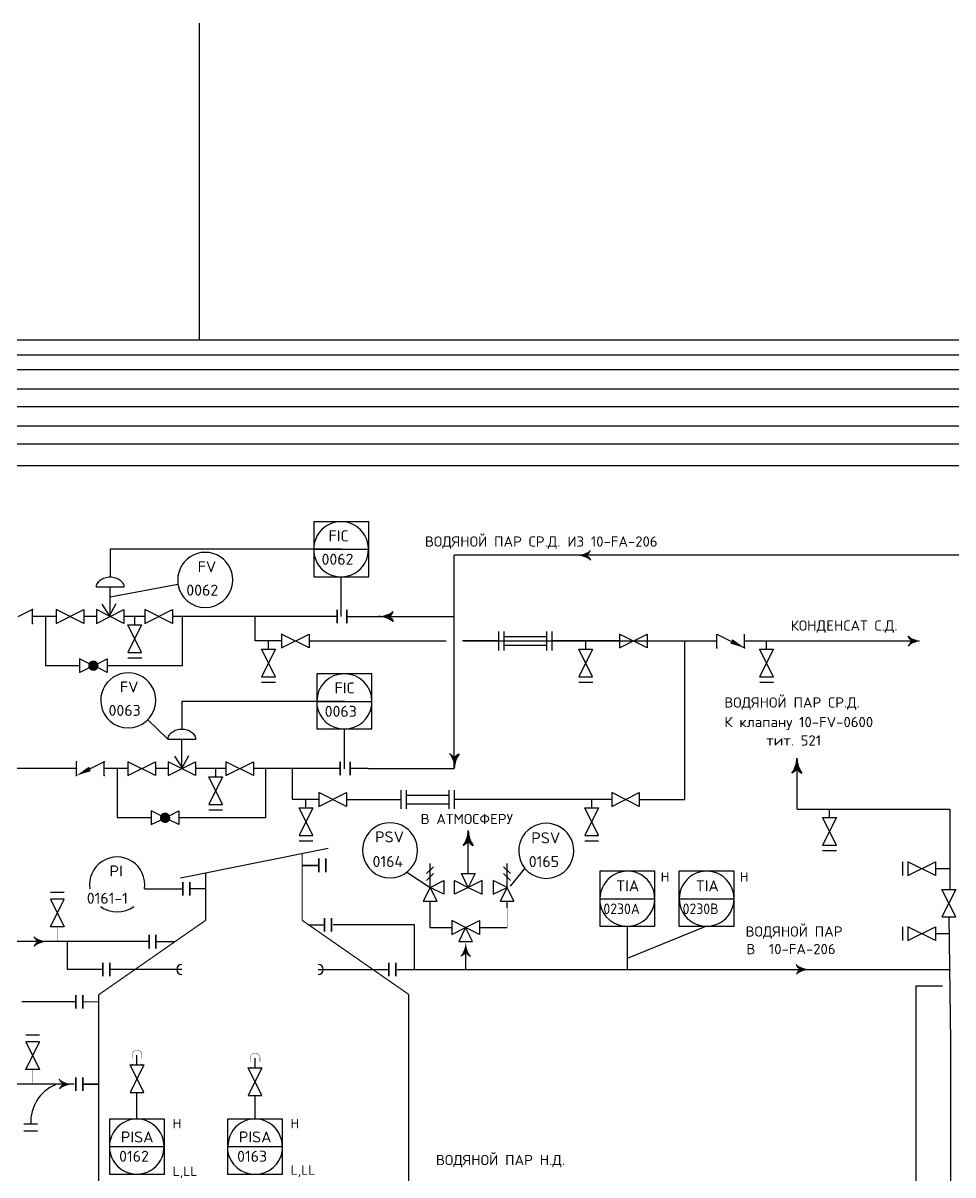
# Model space of a CAD drawing. Extents: x 78 to 490, y 181 to 404.
# Drawn here: x 179.79 to 191.61, y 200.46 to 215.1 of the extents above; entities that cross this region are included whole.
import ezdxf

# ---------------------------------------------------------------- set-up
doc = ezdxf.new("R2010")
doc.units = 0
doc.linetypes.add('SDASH', pattern=[0.09375, 0.046875, -0.046875])
doc.layers.get('0').update_dxf_attribs({"linetype": 'CONTINUOUS'})
for name, color, linetype in [('IN-ATTRIBS', 7, 'CONTINUOUS'), ('IN-EQUIPMENT', 7, 'CONTINUOUS'), ('IN-INST-TAP', 7, 'CONTINUOUS'), ('IN-INSTRUMENT', 7, 'SDASH'), ('IN-MAJ-PROC', 7, 'CONTINUOUS'), ('IN-MIN-PROC', 7, 'CONTINUOUS'), ('IN-PNEUMATIC', 7, 'CONTINUOUS')]:
    doc.layers.add(name, color=color, linetype=linetype)
doc.styles.add('S1', font='simplex.shx')
doc.styles.add('SIMPLEX', font='SIMPLEX.shx')

msp = doc.modelspace()

# ---------------------------------------------------------------- hatches: boundary and pattern name
h = msp.add_hatch(color=5)
h.paths.add_polyline_path([(191.179, 207.248), (191.085, 207.248, 0.035903), (191.044, 207.19, -0.135424)])
h.paths.add_polyline_path([(191.085, 207.248), (191.179, 207.248, -0.140112), (191.04, 207.309, 0.07311)])

# ---------------------------------------------------------------- linework, layer by layer
at = {"color": 6}
msp.add_line((79.948, 211.074), (463.566, 211.074), dxfattribs=at)
at = {"color": 5, "linetype": 'Continuous'}
msp.add_line((130.052, 210.227), (288.944, 210.227), dxfattribs=at)
at = {"color": 3}
for p, q in [((169.819, 209.983), (307.275, 209.983)), ((116.114, 209.754), (192.64, 209.754)), ((171.089, 209.478), (192.378, 209.478))]:
    msp.add_line(p, q, dxfattribs=at)
for p, q in [((183.842, 208.414), (180.9, 208.414)), ((180.9, 207.809), (181.762, 207.97)), ((182.699, 206.481), (181.811, 206.481)), ((183.882, 206.481), (182.699, 206.481)), ((181.636, 205.998), (181.38, 206.248)), ((184.669, 204.31), (184.965, 204.117)), ((188.477, 203.622), (187.47, 203.214)), ((187.47, 203.622), (187.47, 203.073))]:
    msp.add_line(p, q)
at = {"linetype": 'Continuous'}
for p, q in [((183.486, 208.414), (184.186, 208.414)), ((183.526, 206.481), (184.226, 206.481)), ((187.12, 203.972), (187.82, 203.972)), ((188.127, 203.972), (188.827, 203.972)), ((180.891, 200.823), (181.591, 200.823)), ((182.391, 200.823), (183.091, 200.823))]:
    msp.add_line(p, q, dxfattribs=at)
at = {"color": 5}
for p, q in [((188.173, 208.337), (185.272, 208.337)), ((185.272, 205.626), (185.272, 208.337)), ((190.386, 208.337), (188.081, 208.337)), ((192.105, 208.337), (190.386, 208.337)), ((180.214, 207.559), (179.914, 207.559)), ((180.082, 206.934), (180.082, 207.559)), ((180.725, 207.559), (180.564, 207.559)), ((181.342, 207.559), (181.075, 207.559)), ((181.213, 207.453), (181.213, 207.559)), ((183.783, 207.559), (181.692, 207.559)), ((181.817, 207.559), (181.817, 206.934)), ((182.738, 207.559), (182.738, 207.248)), ((183.908, 207.559), (185.272, 207.559)), ((183.079, 207.248), (182.738, 207.248)), ((182.912, 207.143), (182.912, 207.248)), ((183.429, 207.248), (185.169, 207.248)), ((185.834, 207.248), (185.376, 207.248)), ((185.388, 207.248), (188.609, 207.248)), ((187.373, 207.248), (186.511, 207.248)), ((186.942, 207.143), (186.942, 207.248)), ((188.204, 205.234), (188.204, 207.247)), ((188.959, 207.248), (191.179, 207.248)), ((189.24, 207.143), (189.24, 207.248)), ((180.512, 206.934), (180.082, 206.934)), ((181.817, 206.934), (180.862, 206.934)), ((189.629, 205.11), (189.629, 205.736)), ((180.474, 205.626), (177.863, 205.626)), ((181.125, 205.626), (180.824, 205.626)), ((180.992, 205.001), (180.992, 205.626)), ((181.636, 205.626), (181.475, 205.626)), ((182.37, 205.626), (181.986, 205.626)), ((182.241, 205.521), (182.241, 205.626)), ((183.823, 205.626), (182.72, 205.626)), ((182.872, 205.626), (182.872, 205.001)), ((183.213, 205.626), (183.213, 205.234)), ((184.179, 205.626), (183.948, 205.626)), ((184.179, 205.626), (185.272, 205.626)), ((183.553, 205.234), (183.213, 205.234)), ((183.387, 205.128), (183.387, 205.234)), ((183.903, 205.234), (184.595, 205.234)), ((187.273, 205.234), (185.272, 205.234)), ((187.019, 205.128), (187.019, 205.234)), ((187.623, 205.234), (188.204, 205.234)), ((189.629, 205.11), (191.57, 205.11)), ((191.57, 205.11), (191.57, 204.091)), ((181.423, 205.001), (180.992, 205.001)), ((182.872, 205.001), (181.773, 205.001)), ((185.45, 204.292), (185.45, 204.758)), ((184.965, 203.606), (184.965, 203.856)), ((183.735, 203.646), (184.764, 203.646)), ((184.764, 203.646), (184.764, 203.073)), ((191.556, 203.741), (191.577, 202.154)), ((184.965, 203.606), (185.242, 203.606)), ((185.592, 203.606), (185.943, 203.606)), ((181.222, 203.428), (178.495, 203.428)), ((180.353, 203.428), (180.353, 203.073)), ((181.394, 203.428), (181.222, 203.428)), ((185.417, 203.333), (185.417, 203.073)), ((180.809, 203.073), (180.353, 203.073)), ((184.547, 203.073), (190.386, 203.073)), ((190.386, 203.073), (191.577, 203.073)), ((191.577, 202.173), (191.577, 200.022))]:
    msp.add_line(p, q, dxfattribs=at)
at = {"color": 7}
for p, q in [((180.888, 207.558), (180.978, 207.723)), ((180.9, 207.559), (180.799, 207.717)), ((181.824, 205.627), (181.723, 205.785)), ((181.811, 205.626), (181.901, 205.791))]:
    msp.add_line(p, q, dxfattribs=at)
at = {"color": 2}
for p, q in [((185.834, 207.368), (185.834, 207.128)), ((185.902, 207.368), (185.902, 207.128)), ((185.902, 207.303), (186.444, 207.303)), ((186.444, 207.368), (186.444, 207.128)), ((186.511, 207.368), (186.511, 207.128)), ((188.609, 207.336), (188.959, 207.161)), ((185.902, 207.193), (186.444, 207.193)), ((184.595, 205.354), (184.595, 205.114)), ((184.663, 205.354), (184.663, 205.114)), ((184.663, 205.289), (185.205, 205.289)), ((185.205, 205.354), (185.205, 205.114)), ((185.272, 205.354), (185.272, 205.114)), ((184.663, 205.178), (185.205, 205.178)), ((190.039, 205.005), (190.039, 205.11)), ((191.387, 204.355), (191.56, 204.355)), ((191.386, 203.529), (191.559, 203.529))]:
    msp.add_line(p, q, dxfattribs=at)
at = {"color": 3, "linetype": 'Continuous'}
for p, q in [((191.136, 202.863), (191.136, 200.219)), ((191.475, 202.861), (191.136, 202.862)), ((180.443, 201.615), (179.505, 201.615))]:
    msp.add_line(p, q, dxfattribs=at)
for points in [[(184.186, 208.36), (184.186, 208.764), (183.486, 208.764), (183.486, 208.36)], [(183.486, 208.36), (183.486, 208.064), (184.186, 208.064), (184.186, 208.36)], [(184.226, 206.427), (184.226, 206.831), (183.526, 206.831), (183.526, 206.427)], [(183.526, 206.427), (183.526, 206.131), (184.226, 206.131), (184.226, 206.427)], [(187.82, 203.919), (187.82, 204.322), (187.12, 204.322), (187.12, 203.919)], [(188.827, 203.919), (188.827, 204.322), (188.127, 204.322), (188.127, 203.919)], [(187.12, 203.919), (187.12, 203.622), (187.82, 203.622), (187.82, 203.919)], [(188.127, 203.919), (188.127, 203.622), (188.827, 203.622), (188.827, 203.919)], [(181.591, 200.769), (181.591, 201.173), (180.891, 201.173), (180.891, 200.769)], [(183.091, 200.769), (183.091, 201.173), (182.391, 201.173), (182.391, 200.769)], [(180.891, 200.769), (180.891, 200.473), (181.591, 200.473), (181.591, 200.769)], [(182.391, 200.769), (182.391, 200.473), (183.091, 200.473), (183.091, 200.769)]]:
    msp.add_lwpolyline(points)
at = {"color": 5}
for points in [[(186.94, 208.337, 0.206864), (187.003, 208.399, 0.206864)], [(186.94, 208.337, -0.206864), (187.003, 208.274, -0.206864)], [(184.31, 207.559, 0.150368), (184.498, 207.621, 0.150368)], [(184.435, 207.559, 0.206864), (184.498, 207.621, 0.206864)], [(184.435, 207.559, -0.206864), (184.498, 207.496, -0.206864)], [(191.085, 207.248, -0.07311), (191.04, 207.309, -0.206864)], [(191.085, 207.248, 0.039777), (191.04, 207.184, 0.206864)], [(185.272, 205.751, 0.206864), (185.21, 205.814, 0.206864)], [(185.272, 205.751, -0.206864), (185.335, 205.814, -0.206864)], [(189.626, 205.757, 0.150368), (189.688, 205.57, 0.150368)], [(189.626, 205.632, -0.206864), (189.563, 205.57, -0.206864)], [(189.626, 205.632, 0.206864), (189.688, 205.57, 0.206864)], [(185.45, 204.838, 0.150368), (185.513, 204.65, 0.150368)], [(185.45, 204.713, -0.206864), (185.388, 204.65, -0.206864)], [(185.45, 204.713, 0.206864), (185.513, 204.65, 0.206864)], [(179.997, 203.428, -0.206864), (179.934, 203.49, -0.206864)], [(179.997, 203.428, 0.206864), (179.934, 203.365, 0.206864)], [(185.417, 203.306, -0.206864), (185.355, 203.244, -0.206864)], [(185.417, 203.306, 0.206864), (185.48, 203.244, 0.206864)], [(189.681, 203.073, -0.206864), (189.619, 203.136, -0.206864)], [(189.681, 203.073, 0.206864), (189.619, 203.011, 0.206864)]]:
    msp.add_lwpolyline(points, format="xyb", dxfattribs=at)
at = {"color": 5, "const_width": 0.005}
msp.add_lwpolyline([(185.943, 203.606), (185.943, 203.856)], dxfattribs=at)
at = {"color": 2}
for points in [[(181.329, 201.51), (181.154, 201.86), (181.329, 201.86), (181.154, 201.51)], [(182.829, 201.472), (182.654, 201.822), (182.829, 201.822), (182.654, 201.472)]]:
    msp.add_lwpolyline(points, close=True, dxfattribs=at)
at = {"color": 3, "linetype": 'Continuous'}
for points in [[(180.318, 201.615, -0.206864), (180.255, 201.678, -0.206864)], [(180.318, 201.615, 0.206864), (180.255, 201.553, 0.206864)]]:
    msp.add_lwpolyline(points, format="xyb", dxfattribs=at)
for centre, radius, start, end in [((183.834, 208.416), 0.348, 359.6296, 180.3704), ((182.108, 208.024), 0.35, 351.1529, 188.8471), ((183.834, 208.411), 0.348, 179.5934, 0.4066), ((182.108, 208.024), 0.35, 188.8471, 351.1529), ((181.13, 206.493), 0.35, 351.1529, 188.8471), ((183.876, 206.481), 0.35, 360, 180), ((181.13, 206.493), 0.35, 188.8471, 351.1529), ((183.876, 206.485), 0.355, 189.453, 350.547), ((184.456, 204.588), 0.35, 351.1529, 188.8471), ((186.441, 204.581), 0.35, 351.1529, 188.8471), ((180.989, 204.154), 0.35, 351.1529, 188.8471), ((184.456, 204.588), 0.35, 188.8471, 351.1529), ((186.441, 204.581), 0.35, 188.8471, 351.1529), ((187.472, 203.974), 0.348, 357.5067, 180.3164), ((188.479, 203.974), 0.348, 359.6548, 180.3452), ((187.468, 203.974), 0.352, 189.0482, 357.5921), ((188.479, 203.971), 0.348, 179.787, 0.213), ((180.989, 204.154), 0.35, 232.6037, 307.3963), ((181.239, 200.825), 0.348, 359.6296, 180.3704), ((182.741, 200.827), 0.346, 359.282, 180.718), ((181.239, 200.82), 0.348, 179.5934, 0.4066), ((182.741, 200.827), 0.355, 189.453, 350.547)]:
    msp.add_arc(centre, radius, start, end)
at = {"color": 5}
for centre, radius, start, end in [((184.302, 207.223), 0.336, 54.4623, 88.6678), ((191.216, 207.522), 0.277, 230.4809, 262.3846), ((191.216, 206.974), 0.277, 97.6154, 129.5191), ((185.608, 205.618), 0.336, 144.4623, 178.6678), ((189.29, 205.765), 0.336, 324.4623, 358.6678), ((185.114, 204.845), 0.336, 324.4623, 358.6678)]:
    msp.add_arc(centre, radius, start, end, dxfattribs=at)
at = {"color": 3, "linetype": 'Continuous'}
msp.add_arc((180.406, 201.135), 0.515, 113.0213, 182.6311, dxfattribs=at)
at = {"color": 5}
for points in [[(186.815, 208.337), (186.94, 208.337), (186.855, 208.34), (186.956, 208.345)], [(186.815, 208.337), (186.94, 208.337), (186.855, 208.333), (186.956, 208.329)], [(186.855, 208.34), (186.956, 208.345), (186.894, 208.348), (186.971, 208.355)], [(186.855, 208.333), (186.956, 208.329), (186.894, 208.325), (186.971, 208.318)], [(186.894, 208.348), (186.971, 208.355), (186.932, 208.361), (186.984, 208.368)], [(186.894, 208.325), (186.971, 208.318), (186.932, 208.313), (186.984, 208.305)], [(186.932, 208.361), (186.984, 208.368), (186.969, 208.378), (186.994, 208.383)], [(186.932, 208.313), (186.984, 208.305), (186.969, 208.295), (186.994, 208.29)], [(186.969, 208.378), (186.994, 208.383), (187.003, 208.399)], [(186.969, 208.295), (186.994, 208.29), (187.003, 208.274)], [(184.35, 207.562), (184.451, 207.567), (184.389, 207.57), (184.466, 207.578)], [(184.389, 207.57), (184.466, 207.578), (184.427, 207.583), (184.479, 207.59)], [(184.427, 207.583), (184.479, 207.59), (184.464, 207.6), (184.49, 207.605)], [(184.464, 207.6), (184.49, 207.605), (184.498, 207.621)], [(184.389, 207.548), (184.466, 207.54), (184.427, 207.535), (184.479, 207.527)], [(184.427, 207.535), (184.479, 207.527), (184.464, 207.518), (184.49, 207.513)], [(184.464, 207.518), (184.49, 207.513), (184.498, 207.496)], [(185.231, 205.78), (185.226, 205.806), (185.21, 205.814)], [(185.248, 205.743), (185.241, 205.795), (185.231, 205.78), (185.226, 205.806)], [(185.261, 205.705), (185.254, 205.782), (185.248, 205.743), (185.241, 205.795)], [(185.269, 205.666), (185.264, 205.767), (185.261, 205.705), (185.254, 205.782)], [(185.272, 205.626), (185.272, 205.751), (185.269, 205.666), (185.264, 205.767)], [(185.272, 205.626), (185.272, 205.751), (185.276, 205.666), (185.281, 205.767)], [(185.276, 205.666), (185.281, 205.767), (185.284, 205.705), (185.291, 205.782)], [(185.284, 205.705), (185.291, 205.782), (185.297, 205.743), (185.304, 205.795)], [(185.297, 205.743), (185.304, 205.795), (185.314, 205.78), (185.319, 205.806)], [(185.314, 205.78), (185.319, 205.806), (185.335, 205.814)], [(189.614, 205.678), (189.607, 205.601), (189.602, 205.64), (189.594, 205.588)], [(189.622, 205.717), (189.618, 205.616), (189.614, 205.678), (189.607, 205.601)], [(189.626, 205.757), (189.626, 205.632), (189.622, 205.717), (189.618, 205.616)], [(189.626, 205.757), (189.626, 205.632), (189.629, 205.717), (189.634, 205.616)], [(189.629, 205.717), (189.634, 205.616), (189.637, 205.678), (189.644, 205.601)], [(189.637, 205.678), (189.644, 205.601), (189.65, 205.64), (189.657, 205.588)], [(189.584, 205.604), (189.579, 205.578), (189.563, 205.57)], [(189.602, 205.64), (189.594, 205.588), (189.584, 205.604), (189.579, 205.578)], [(189.65, 205.64), (189.657, 205.588), (189.667, 205.604), (189.672, 205.578)], [(189.667, 205.604), (189.672, 205.578), (189.688, 205.57)], [(185.447, 204.798), (185.442, 204.696), (185.439, 204.758), (185.432, 204.681)], [(185.45, 204.838), (185.45, 204.713), (185.447, 204.798), (185.442, 204.696)], [(185.45, 204.838), (185.45, 204.713), (185.454, 204.798), (185.458, 204.696)], [(185.454, 204.798), (185.458, 204.696), (185.462, 204.758), (185.469, 204.681)], [(185.409, 204.684), (185.404, 204.658), (185.388, 204.65)], [(185.426, 204.72), (185.419, 204.669), (185.409, 204.684), (185.404, 204.658)], [(185.439, 204.758), (185.432, 204.681), (185.426, 204.72), (185.419, 204.669)], [(185.462, 204.758), (185.469, 204.681), (185.474, 204.72), (185.482, 204.669)], [(185.474, 204.72), (185.482, 204.669), (185.491, 204.684), (185.496, 204.658)], [(185.491, 204.684), (185.496, 204.658), (185.513, 204.65)], [(179.968, 203.469), (179.942, 203.474), (179.934, 203.49)], [(180.004, 203.452), (179.953, 203.459), (179.968, 203.469), (179.942, 203.474)], [(179.968, 203.387), (179.942, 203.382), (179.934, 203.365)], [(180.004, 203.404), (179.953, 203.396), (179.968, 203.387), (179.942, 203.382)], [(180.042, 203.439), (179.966, 203.447), (180.004, 203.452), (179.953, 203.459)], [(180.042, 203.417), (179.966, 203.409), (180.004, 203.404), (179.953, 203.396)], [(180.082, 203.431), (179.98, 203.436), (180.042, 203.439), (179.966, 203.447)], [(180.082, 203.425), (179.98, 203.42), (180.042, 203.417), (179.966, 203.409)], [(180.122, 203.428), (179.997, 203.428), (180.082, 203.431), (179.98, 203.436)], [(180.122, 203.428), (179.997, 203.428), (180.082, 203.425), (179.98, 203.42)], [(185.406, 203.352), (185.399, 203.275), (185.393, 203.314), (185.386, 203.262)], [(185.414, 203.391), (185.409, 203.29), (185.406, 203.352), (185.399, 203.275)], [(185.417, 203.431), (185.417, 203.306), (185.414, 203.391), (185.409, 203.29)], [(185.417, 203.431), (185.417, 203.306), (185.421, 203.391), (185.425, 203.29)], [(185.421, 203.391), (185.425, 203.29), (185.429, 203.352), (185.436, 203.275)], [(185.429, 203.352), (185.436, 203.275), (185.441, 203.314), (185.449, 203.262)], [(185.376, 203.278), (185.371, 203.252), (185.355, 203.244)], [(185.393, 203.314), (185.386, 203.262), (185.376, 203.278), (185.371, 203.252)], [(185.441, 203.314), (185.449, 203.262), (185.458, 203.278), (185.463, 203.252)], [(185.458, 203.278), (185.463, 203.252), (185.48, 203.244)], [(189.653, 203.114), (189.627, 203.119), (189.619, 203.136)], [(189.689, 203.097), (189.637, 203.105), (189.653, 203.114), (189.627, 203.119)], [(189.689, 203.049), (189.637, 203.042), (189.653, 203.032), (189.627, 203.027)], [(189.727, 203.085), (189.65, 203.092), (189.689, 203.097), (189.637, 203.105)], [(189.727, 203.062), (189.65, 203.055), (189.689, 203.049), (189.637, 203.042)], [(189.766, 203.076), (189.665, 203.081), (189.727, 203.085), (189.65, 203.092)], [(189.766, 203.07), (189.665, 203.065), (189.727, 203.062), (189.65, 203.055)], [(189.806, 203.073), (189.681, 203.073), (189.766, 203.076), (189.665, 203.081)], [(189.806, 203.073), (189.681, 203.073), (189.766, 203.07), (189.665, 203.065)], [(189.653, 203.032), (189.627, 203.027), (189.619, 203.011)]]:
    msp.add_solid(points, dxfattribs=at)
at = {"color": 3, "linetype": 'Continuous'}
for points in [[(180.289, 201.657), (180.263, 201.662), (180.255, 201.678)], [(180.289, 201.574), (180.263, 201.569), (180.255, 201.553)], [(180.325, 201.639), (180.274, 201.647), (180.289, 201.657), (180.263, 201.662)], [(180.325, 201.591), (180.274, 201.584), (180.289, 201.574), (180.263, 201.569)], [(180.363, 201.627), (180.287, 201.634), (180.325, 201.639), (180.274, 201.647)], [(180.363, 201.604), (180.287, 201.597), (180.325, 201.591), (180.274, 201.584)], [(180.403, 201.619), (180.301, 201.623), (180.363, 201.627), (180.287, 201.634)], [(180.403, 201.612), (180.301, 201.607), (180.363, 201.604), (180.287, 201.597)]]:
    msp.add_solid(points, dxfattribs=at)
for points in [[(180.443, 201.615), (180.318, 201.615), (180.403, 201.619), (180.301, 201.623)], [(180.443, 201.615), (180.318, 201.615), (180.403, 201.612), (180.301, 201.607)]]:
    msp.add_solid(points)
at = {"layer": 'IN-ATTRIBS'}
for p in [(181.179, 201.86), (181.241, 201.86), (181.304, 201.86), (182.679, 201.822), (182.741, 201.822), (182.804, 201.822)]:
    msp.add_point(p, dxfattribs=at)
at = {"layer": 'IN-EQUIPMENT', "color": 2}
for p, q in [((181.075, 207.931), (180.725, 207.931)), ((180.9, 207.559), (180.9, 207.931)), ((179.914, 207.646), (179.729, 207.554)), ((179.914, 207.471), (179.914, 207.646)), ((180.214, 207.471), (180.564, 207.646)), ((180.564, 207.471), (180.214, 207.646)), ((180.214, 207.646), (180.214, 207.471)), ((180.564, 207.646), (180.564, 207.471)), ((180.725, 207.646), (180.725, 207.471)), ((180.725, 207.471), (181.075, 207.646)), ((181.075, 207.471), (180.725, 207.646)), ((181.075, 207.646), (181.075, 207.471)), ((181.692, 207.471), (181.342, 207.646)), ((181.342, 207.471), (181.692, 207.646)), ((181.342, 207.646), (181.342, 207.471)), ((181.692, 207.646), (181.692, 207.471)), ((183.429, 207.161), (183.079, 207.336)), ((183.079, 207.161), (183.429, 207.336)), ((183.079, 207.336), (183.079, 207.161)), ((183.429, 207.336), (183.429, 207.161)), ((187.723, 207.161), (187.373, 207.336)), ((187.373, 207.161), (187.723, 207.336)), ((187.373, 207.336), (187.373, 207.161)), ((187.723, 207.336), (187.723, 207.161)), ((188.609, 207.161), (188.609, 207.336)), ((188.959, 207.161), (188.959, 207.336)), ((180.512, 207.021), (180.512, 206.846)), ((180.629, 206.963), (180.512, 207.021)), ((180.746, 206.963), (180.862, 207.021)), ((180.862, 207.021), (180.862, 206.846)), ((181.126, 207.034), (181.301, 207.034)), ((180.512, 206.846), (180.629, 206.905)), ((180.862, 206.846), (180.746, 206.905)), ((182.825, 206.723), (183, 206.723)), ((186.856, 206.723), (187.031, 206.723)), ((189.153, 206.723), (189.328, 206.723)), ((181.986, 205.998), (181.636, 205.998)), ((181.811, 205.626), (181.811, 205.998)), ((180.474, 205.539), (180.474, 205.714)), ((180.824, 205.714), (180.639, 205.621)), ((180.824, 205.539), (180.824, 205.714)), ((181.125, 205.539), (181.475, 205.714)), ((181.475, 205.539), (181.125, 205.714)), ((181.125, 205.714), (181.125, 205.539)), ((181.475, 205.714), (181.475, 205.539)), ((181.636, 205.714), (181.636, 205.539)), ((181.636, 205.539), (181.986, 205.714)), ((181.986, 205.539), (181.636, 205.714)), ((181.986, 205.714), (181.986, 205.539)), ((182.37, 205.714), (182.37, 205.539)), ((182.37, 205.539), (182.72, 205.714)), ((182.72, 205.539), (182.37, 205.714)), ((182.72, 205.714), (182.72, 205.539)), ((183.553, 205.321), (183.553, 205.146)), ((183.553, 205.146), (183.903, 205.321)), ((183.903, 205.146), (183.553, 205.321)), ((183.903, 205.321), (183.903, 205.146)), ((187.273, 205.321), (187.273, 205.146)), ((187.273, 205.146), (187.623, 205.321)), ((187.623, 205.146), (187.273, 205.321)), ((187.623, 205.321), (187.623, 205.146)), ((181.423, 205.089), (181.423, 204.914)), ((181.539, 205.03), (181.423, 205.089)), ((181.657, 205.03), (181.773, 205.089)), ((181.773, 205.089), (181.773, 204.914)), ((182.155, 205.101), (182.329, 205.101)), ((181.351, 205.001), (181.351, 205.001)), ((181.423, 204.914), (181.539, 204.972)), ((181.773, 204.914), (181.657, 204.972)), ((183.3, 204.709), (183.475, 204.709)), ((186.932, 204.709), (187.107, 204.709)), ((189.953, 204.585), (190.127, 204.585)), ((184.921, 204.292), (185.009, 204.38)), ((184.965, 204.117), (184.965, 204.421)), ((184.965, 204.117), (184.965, 204.38)), ((185.899, 204.38), (185.987, 204.292)), ((185.943, 204.117), (185.943, 204.42)), ((185.943, 204.117), (185.943, 204.38)), ((190.968, 204.441), (190.968, 204.266)), ((184.921, 204.205), (185.009, 204.292)), ((185.45, 204.117), (185.363, 204.292)), ((185.363, 204.292), (185.538, 204.292)), ((185.538, 204.292), (185.45, 204.117)), ((185.899, 204.292), (185.987, 204.205)), ((184.965, 204.117), (184.878, 203.942)), ((184.965, 204.117), (185.14, 204.205)), ((185.053, 203.942), (184.965, 204.117)), ((185.14, 204.03), (184.965, 204.117)), ((185.14, 204.205), (185.14, 204.03)), ((185.275, 204.03), (185.275, 204.205)), ((185.275, 204.205), (185.45, 204.117)), ((185.45, 204.117), (185.275, 204.03)), ((185.625, 204.205), (185.45, 204.117)), ((185.45, 204.117), (185.625, 204.03)), ((185.625, 204.03), (185.625, 204.205)), ((185.768, 204.205), (185.768, 204.03)), ((185.943, 204.117), (185.768, 204.205)), ((185.768, 204.03), (185.943, 204.117)), ((185.943, 204.117), (185.855, 203.942)), ((186.03, 203.942), (185.943, 204.117)), ((180.317, 204.053), (180.142, 204.053)), ((180.317, 203.965), (180.142, 203.965)), ((180.142, 203.615), (180.317, 203.965)), ((180.142, 203.965), (180.317, 203.615)), ((184.878, 203.942), (185.053, 203.942)), ((184.965, 203.856), (184.965, 203.942)), ((185.855, 203.942), (186.03, 203.942)), ((185.943, 203.856), (185.943, 203.942)), ((185.242, 203.694), (185.242, 203.519)), ((185.417, 203.606), (185.242, 203.694)), ((185.417, 203.606), (185.592, 203.694)), ((185.592, 203.694), (185.592, 203.519)), ((180.317, 203.615), (180.142, 203.615)), ((185.242, 203.519), (185.417, 203.606)), ((185.417, 203.606), (185.33, 203.431)), ((185.505, 203.431), (185.417, 203.606)), ((185.592, 203.519), (185.417, 203.606)), ((190.967, 203.615), (190.967, 203.441)), ((185.33, 203.431), (185.505, 203.431)), ((180.003, 202.24), (179.828, 202.24)), ((179.828, 202.153), (180.003, 201.803)), ((179.828, 201.803), (180.003, 202.153)), ((180.003, 202.153), (179.828, 202.153)), ((180.003, 201.803), (179.828, 201.803)), ((179.804, 201.111), (179.979, 201.111)), ((179.804, 201.024), (179.979, 201.024))]:
    msp.add_line(p, q, dxfattribs=at)
at = {"layer": 'IN-EQUIPMENT', "color": 5}
msp.add_line((180.441, 206.934), (180.441, 206.934), dxfattribs=at)
at = {"layer": 'IN-EQUIPMENT', "color": 6}
for p, q in [((181.794, 204.24), (183.669, 204.615)), ((183.349, 204.397), (183.536, 204.397)), ((183.349, 204.397), (183.536, 204.397)), ((183.422, 203.641), (183.61, 203.641)), ((183.423, 203.641), (183.61, 203.641)), ((181.811, 203.073), (180.897, 203.073)), ((183.544, 203.073), (184.422, 203.073)), ((184.239, 203.073), (184.426, 203.073)), ((180.755, 201.615), (180.568, 201.615))]:
    msp.add_line(p, q, dxfattribs=at)
at = {"layer": 'IN-EQUIPMENT', "color": 2}
for points in [[(180.725, 207.931, -0.126822), (180.738, 207.979, -0.10607), (180.777, 208.023, -0.085783), (180.831, 208.051, -0.075445), (180.9, 208.062, -0.075445), (180.969, 208.051, -0.085783), (181.024, 208.023, -0.10607), (181.063, 207.979, -0.126822), (181.075, 207.931, -0.126822)], [(181.636, 205.998, -0.126822), (181.648, 206.046, -0.10607), (181.687, 206.091, -0.085783), (181.742, 206.119, -0.075445), (181.811, 206.129, -0.075445), (181.88, 206.119, -0.085783), (181.935, 206.091, -0.10607), (181.973, 206.046, -0.126822), (181.986, 205.998, -0.126822)]]:
    msp.add_lwpolyline(points, format="xyb", dxfattribs=at)
for points, const_width in [([(183.783, 207.471), (183.783, 207.646)], 0.021), ([(183.908, 207.471), (183.908, 207.646)], 0.021), ([(183.823, 205.539), (183.823, 205.714)], 0.021), ([(183.948, 205.539), (183.948, 205.714)], 0.021), ([(183.639, 204.309), (183.639, 204.484)], 0.021), ([(181.823, 204.187), (181.823, 204.012)], 0.021), ([(183.713, 203.554), (183.713, 203.729)], 0.021), ([(180.23, 203.615), (180.23, 203.428)], 0.005), ([(181.394, 203.515), (181.394, 203.34)], 0.021), ([(180.809, 203.161), (180.809, 202.986)], 0.021), ([(184.528, 202.986), (184.528, 203.161)], 0.021), ([(180.465, 202.75), (180.465, 202.575)], 0.021), ([(179.916, 201.803), (179.916, 201.615)], 0.005), ([(180.465, 201.703), (180.465, 201.528)], 0.021)]:
    msp.add_lwpolyline(points, dxfattribs=dict(at, const_width=const_width))
for points in [[(181.3, 207.103), (181.125, 207.453), (181.3, 207.453), (181.125, 207.103)], [(183, 206.793), (182.825, 207.143), (183, 207.143), (182.825, 206.793)], [(187.03, 206.793), (186.855, 207.143), (187.03, 207.143), (186.855, 206.793)], [(189.327, 206.793), (189.152, 207.143), (189.327, 207.143), (189.152, 206.793)], [(182.329, 205.171), (182.154, 205.521), (182.329, 205.521), (182.154, 205.171)], [(183.475, 204.778), (183.3, 205.128), (183.475, 205.128), (183.3, 204.778)], [(187.107, 204.778), (186.932, 205.128), (187.107, 205.128), (186.932, 204.778)], [(190.127, 204.655), (189.952, 205.005), (190.127, 205.005), (189.952, 204.655)], [(191.037, 204.267), (191.387, 204.442), (191.387, 204.267), (191.037, 204.442)], [(191.644, 203.741), (191.469, 204.091), (191.644, 204.091), (191.469, 203.741)], [(191.036, 203.441), (191.386, 203.616), (191.386, 203.441), (191.036, 203.616)]]:
    msp.add_lwpolyline(points, close=True, dxfattribs=at)
at = {"layer": 'IN-EQUIPMENT', "color": 2, "const_width": 0.0656}
for points in [[(180.655, 206.934, 1), (180.72, 206.934, 1)], [(181.565, 205.001, 1), (181.631, 205.001, 1)]]:
    msp.add_lwpolyline(points, format="xyb", close=True, dxfattribs=at)
at = {"layer": 'IN-EQUIPMENT', "color": 6}
for points, const_width in [([(183.34, 204.553), (183.34, 203.698)], 0.015), ([(183.348, 204.397), (183.551, 204.397)], 0.015), ([(183.349, 204.397), (183.536, 204.397)], 0.015), ([(183.551, 204.484), (183.551, 204.309)], 0.021), ([(182.113, 204.303), (182.113, 203.698)], 0.015), ([(181.911, 204.012), (181.911, 204.187)], 0.021), ([(182.114, 204.1), (181.911, 204.1)], 0.015), ([(182.113, 203.698), (180.755, 202.753)], 0.015), ([(183.34, 203.698), (184.693, 202.757)], 0.015), ([(183.422, 203.641), (183.625, 203.641)], 0.015), ([(183.423, 203.641), (183.61, 203.641)], 0.015), ([(183.625, 203.729), (183.625, 203.554)], 0.021), ([(181.481, 203.34), (181.481, 203.515)], 0.021), ([(181.726, 203.428), (181.481, 203.428)], 0.015), ([(180.897, 202.986), (180.897, 203.161)], 0.021), ([(184.239, 203.073), (184.426, 203.073)], 0.015), ([(184.238, 203.073), (184.441, 203.073)], 0.015), ([(184.441, 203.161), (184.441, 202.986)], 0.021), ([(180.755, 202.753), (180.755, 196.272), (180.38, 196.272), (180.38, 191.084), (185.044, 191.084)], 0.015), ([(180.553, 202.575), (180.553, 202.75)], 0.021), ([(184.693, 202.757), (184.693, 196.272), (185.044, 196.272), (185.044, 191.084)], 0.015), ([(180.756, 202.662), (180.553, 202.662)], 0.015), ([(180.755, 202.662), (180.568, 202.662)], 0.015), ([(180.553, 201.528), (180.553, 201.703)], 0.021), ([(180.756, 201.615), (180.553, 201.615)], 0.015), ([(180.755, 201.615), (180.568, 201.615)], 0.015)]:
    msp.add_lwpolyline(points, dxfattribs=dict(at, const_width=const_width))
for centre, start, end in [((181.811, 203.073), 90, 270), ((183.544, 203.073), 270, 90)]:
    msp.add_arc(centre, 0.0642, start, end, dxfattribs=at)
at = {"layer": 'IN-EQUIPMENT', "color": 2}
for p in [(179.914, 207.646), (179.914, 207.559), (179.914, 207.471), (188.609, 207.161), (188.959, 207.161), (180.474, 205.714), (180.824, 205.714), (180.474, 205.626), (180.474, 205.539), (180.824, 205.626), (180.824, 205.539)]:
    msp.add_point(p, dxfattribs=at)
for points in [[(188.778, 207.216), (188.959, 207.161), (188.809, 207.27)], [(180.655, 205.594), (180.474, 205.539), (180.625, 205.648)]]:
    msp.add_solid(points, dxfattribs=at)
at = {"layer": 'IN-INST-TAP'}
for p, q in [((183.836, 207.557), (183.836, 208.064)), ((183.876, 205.624), (183.876, 206.131))]:
    msp.add_line(p, q, dxfattribs=at)
at = {"layer": 'IN-INST-TAP', "color": 7}
msp.add_line((185.985, 204.132), (186.175, 204.359), dxfattribs=at)
at = {"layer": 'IN-MAJ-PROC', "color": 3}
for p, q in [((307.75, 210.878), (120.858, 210.878)), ((162.178, 210.696), (307.557, 210.696)), ((168.61, 210.452), (289.123, 210.452))]:
    msp.add_line(p, q, dxfattribs=at)
at = {"layer": 'IN-MAJ-PROC', "color": 7}
msp.add_line((180.465, 202.662), (179.778, 202.662), dxfattribs=at)
at = {"layer": 'IN-MIN-PROC', "color": 4, "linetype": 'Continuous'}
msp.add_line((182.037, 211.074), (182.037, 215.101), dxfattribs=at)
at = {"layer": 'IN-MIN-PROC', "color": 7}
for p, q in [((180.389, 207.559), (180.369, 207.559)), ((180.72, 206.934), (180.655, 206.934)), ((180.649, 205.626), (180.627, 205.626)), ((181.3, 205.626), (181.279, 205.626)), ((181.631, 205.001), (181.565, 205.001)), ((181.335, 204.1), (181.823, 204.1)), ((181.241, 201.86), (181.241, 201.985)), ((182.741, 201.822), (182.741, 201.947)), ((181.241, 201.173), (181.241, 201.51)), ((182.741, 201.173), (182.741, 201.472))]:
    msp.add_line(p, q, dxfattribs=at)
at = {"layer": 'IN-MIN-PROC', "color": 5}
for p, q in [((180.512, 206.934), (180.368, 206.934)), ((181.423, 205.001), (181.278, 205.001))]:
    msp.add_line(p, q, dxfattribs=at)
at = {"layer": 'IN-MIN-PROC', "color": 7, "const_width": 0.005}
for points in [[(181.304, 201.939), (181.304, 201.985, 1), (181.179, 201.985), (181.179, 201.939)], [(182.804, 201.9), (182.804, 201.947, 1), (182.679, 201.947), (182.679, 201.9)]]:
    msp.add_lwpolyline(points, format="xyb", dxfattribs=at)
at = {"layer": 'IN-PNEUMATIC'}
for p, q in [((180.9, 208.414), (180.9, 208.062)), ((181.811, 206.481), (181.811, 206.129))]:
    msp.add_line(p, q, dxfattribs=at)

# ---------------------------------------------------------------- texts
at = {"color": 7}
for s, style, p in [('FIC', 'SIMPLEX', (183.674, 208.514)), ('0062', 'SIMPLEX', (183.586, 208.217)), ('FV', 'S1', (182.012, 208.121)), ('0062', 'S1', (181.868, 207.824)), ('FV', 'S1', (181.024, 206.593)), ('FIC', 'SIMPLEX', (183.751, 206.581)), ('0063', 'S1', (180.88, 206.296)), ('0063', 'SIMPLEX', (183.626, 206.284)), ('PSV', 'S1', (184.267, 204.688)), ('PSV', 'S1', (186.252, 204.676)), ('0164', 'S1', (184.234, 204.376)), ('0165', 'S1', (186.219, 204.375)), ('PI', 'SIMPLEX', (180.893, 204.255)), ('TIA', 'SIMPLEX', (187.329, 204.067)), ('TIA', 'SIMPLEX', (188.34, 204.067)), ('0161-1', 'SIMPLEX', (180.603, 203.909)), ('PISA', 'SIMPLEX', (181.037, 200.875)), ('PISA', 'SIMPLEX', (182.536, 200.875)), ('0162', 'S1', (181.014, 200.63)), ('0163', 'S1', (182.513, 200.63))]:
    msp.add_text(s, height=0.14, dxfattribs=dict(at, style=style)).set_placement(p)
at = {"color": 7, "linetype": 'Continuous', "style": 'SIMPLEX'}
for s, p in [('H', (187.896, 204.19)), ('H', (188.903, 204.19)), ('H', (181.695, 201.055)), ('H', (183.194, 201.055)), ('L,LL', (181.695, 200.45)), ('L,LL', (183.194, 200.465))]:
    msp.add_text(s, height=0.12, dxfattribs=at).set_placement(p)
at = {"color": 7, "style": 'SIMPLEX', "width": 0.9}
for s, p in [('0230A', (187.167, 203.777)), ('0230B', (188.174, 203.777))]:
    msp.add_text(s, height=0.135, dxfattribs=at).set_placement(p)
at = {"layer": 'IN-INSTRUMENT', "color": 1, "style": 'SIMPLEX'}
for s, p in [('ВОДЯНОЙ ПАР СР.Д. ИЗ 10-FA-206', (184.9, 208.447)), ('КОНДЕНСАТ С.Д.', (189.546, 207.379)), ('ВОДЯНОЙ ПАР СР.Д. ', (188.704, 206.401)), ('К клапану 10-FV-0600', (188.704, 206.153)), ('тит. 521', (189.237, 205.919)), ('В AТМОСФЕРУ', (184.845, 204.921)), ('ВОДЯНОЙ ПАР', (188.974, 203.491)), ('В  10-FA-206', (188.984, 203.268)), ('ВОДЯНОЙ ПАР Н.Д.', (185.04, 200.587))]:
    msp.add_text(s, height=0.13, dxfattribs=at).set_placement(p)

doc.saveas('drawing.dxf')
